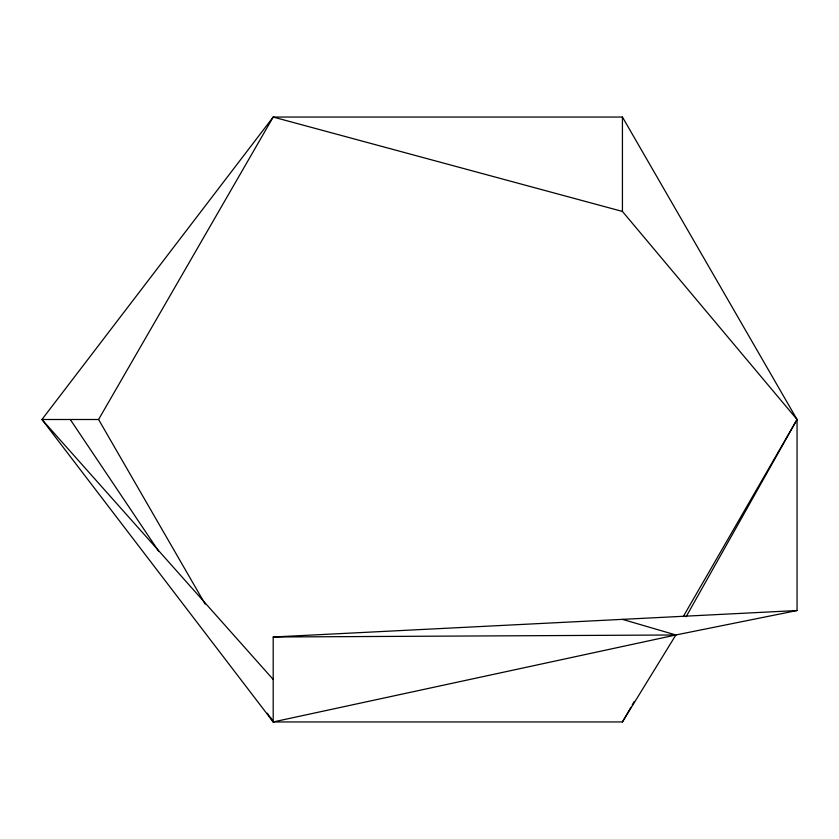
<?xml version="1.0" encoding="UTF-8"?>
<svg xmlns="http://www.w3.org/2000/svg" width="839" height="839" viewBox="0 0 839 839"><rect width="100%" height="100%" fill="white"/><g stroke="black" fill="none" stroke-linecap="round" stroke-linejoin="round"><path stroke-width="1.26" d="M686.124 616.728L797.05 419.5L622.433 117.051L273.199 117.051L41.95 419.5L273.199 721.949L622.433 721.949L675.867 634.976L797.05 610.54L797.05 419.5L622.433 211.438L273.199 117.051L98.583 419.5L205.188 604.143M622.433 721.949L630.938 707.225M632.239 704.949L634.2 701.551M683.25 616.602L797.05 419.5M622.433 619.36L675.867 634.976L273.199 721.949L267.358 713.244M270.588 717.418L273.199 721.949L273.199 637L797.05 610.54M273.199 637L675.867 634.976M98.583 419.5L41.95 419.5L273.199 679.475M70.266 419.5L158.592 551.139M622.433 117.051L622.433 211.438"/></g></svg>
